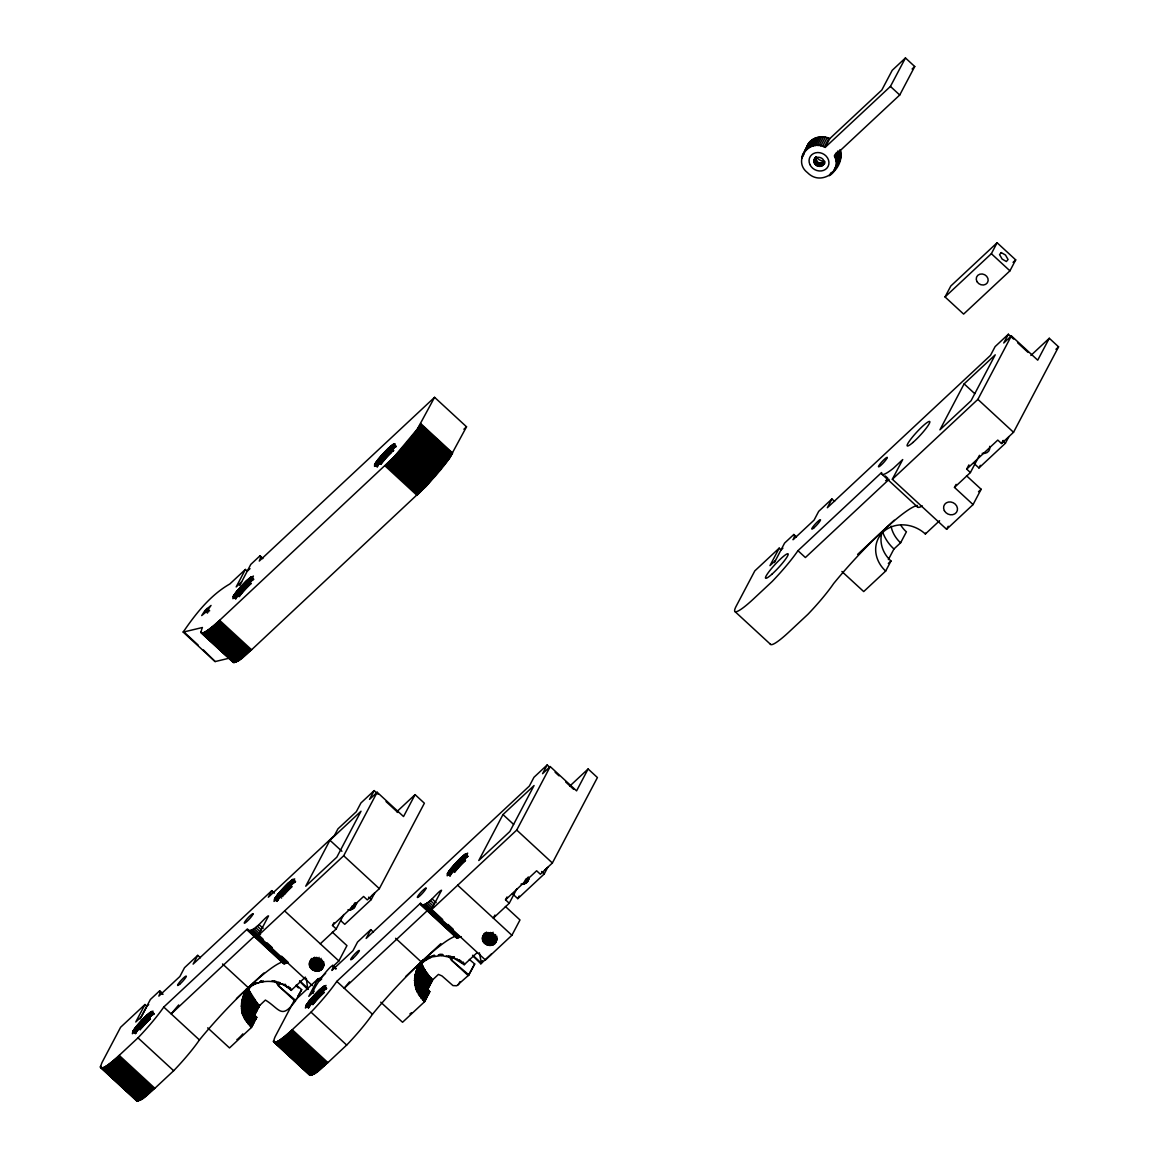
<?xml version="1.0" encoding="UTF-8"?>
<svg xmlns="http://www.w3.org/2000/svg" width="1159" height="1159" viewBox="0 0 1159 1159"><rect width="100%" height="100%" fill="white"/><g stroke="black" fill="none" stroke-linecap="round" stroke-linejoin="round"><path stroke-width="1.5" d="M207.693 1027.859L229.511 1047.939L251.474 1027.439L245.302 1019.761C245.896 1009.127 244.737 996.305 249.156 987.193C261.659 978.587 280 979.442 291.17 990.38L305.382 977.095M380.732 1002.187L402.55 1022.267L424.513 1001.767L418.341 994.089L420.717 962.883L431.901 956.943L441.376 955.552L453.575 958L464.208 964.694L477.131 952.626M313.205 993.292C309.67 990.974 339.63 952.365 331.894 970.445L352.93 950.8L357.552 942.035L370.779 929.677L373.43 932.126M428.337 988.149L422.079 981.122L420.645 963.433L422.789 965.954L425.556 988.337L426.773 988.207L423.832 968.113L421.224 963.433L420.065 963.52L422.122 969.909L424.02 986.613L428.902 987.062L419.529 973.357L419.63 965.548L424.831 975.791L431.191 982.745L422.296 982.977L426.773 988.207L428.337 988.149L420.674 977.298C418.5 953.611 424.745 973.502 432.8 979.688L427.193 990.308M253.14 983.339L254.56 984.411L256.038 983.223C238.884 989.192 241.825 1012.98 253.604 1023.411L246.606 1021.832C244.259 1012.691 248.968 1002.245 245.592 993.828C239.754 998.348 240.55 1012.821 245.302 1019.761L248.403 1020.731L255.197 1020.384C247.447 1012.097 242.477 999.029 247.447 988.497M419.746 967.736L417.153 982.658L417.226 991.945L420.268 993.364L428.758 993.712C420.876 985.802 416.356 973.603 420.442 962.883C413.155 974.197 417.877 988.815 426.628 997.74L419.645 996.161L419.964 972.865L419.399 968.765L417.979 967.548L420.485 962.825L416.762 980.746L416.284 989.743L419.413 994.683L428.222 994.712L421.644 985.222L419.022 977.761L418.616 970.155L420.717 962.883L414.647 982.933L416.284 989.743L427.12 990.496L429.83 991.698L424.513 1001.767C421.63 989.38 419.283 975.878 420.659 963.332M309.381 964.404C309.105 955.639 323.245 957.102 323.289 965.085C323.564 973.835 309.439 972.387 309.381 964.404L311.814 959.811M482.419 938.732C482.144 929.967 496.284 931.43 496.327 939.398C496.603 948.163 482.463 946.7 482.419 938.732L485.65 932.604M425.846 996.334L423.658 984.005L415.936 982.296L414.502 980.659L415.951 971.836L420.485 962.825L414.56 978.384L420.992 980.123L429.83 991.698L417.602 991.162C412.72 982.137 414.806 970.981 420.485 962.825L414.821 976.153L420.369 978.095L421.601 979.674L426.106 998.754C415.791 990.423 412.575 973.908 420.558 962.825L415.82 974.719L414.647 982.933L416.327 984.223L424.947 986.077L427.164 996.726L425.049 996.841L425.57 999.753L424.237 999.377C412.865 989.308 412.459 970.749 423.021 959.956M247.432 988.613L246.273 998.015L248.562 1005.346L249.431 1020.775L251.474 1027.439L256.791 1017.37C248.939 1010.04 243.781 997.812 248.229 987.439M835.538 158.406L834.451 155.972L899.732 95.009L914.741 66.527L905.454 57.95L890.431 86.432L825.15 147.396C809.301 137.921 792.336 161.043 807.432 172.59C822.412 187.946 845.78 167.591 840.159 149.641L835.538 158.406L836.421 163.462L834.958 169.851M814.024 161.289C814.255 154.538 825.425 157.059 823.875 163.202C821.354 170.851 809.011 162.854 815.864 157.059M312.408 985.672L258.153 935.646L268.54 915.929C265.382 915.987 251.575 936.24 247.418 928.924L163.752 1007.055A46.519 6.563 -47.3 0 1 137.979 1037.856L119.203 1055.385C117.088 1057.472 95.704 1077.334 101.992 1062.571L120.608 1027.265L144.976 1004.52L146.874 1006.258L140.167 1018.964M505.382 906.483L519.985 919.956L511.901 935.284L485.447 960L431.191 909.96L441.565 890.257C438.421 890.315 424.614 910.554 420.456 903.252L424.165 906.671M232.785 661.296C238.667 664.484 246.374 653.01 251.575 649.779L425.961 486.447L449.373 458.457L466.526 426.787L434.582 397.32L417.414 428.989L394.002 456.979L219.616 620.311C217.501 622.397 196.117 642.26 202.405 627.512L183.18 632.104L215.139 661.572L230.858 657.805M420.456 903.252L336.791 981.383A46.519 6.563 -47.3 0 1 311.018 1012.169L292.242 1029.714C290.127 1031.8 268.743 1051.662 275.031 1036.899L293.647 1001.593L318.015 978.848L319.913 980.586L321.738 978.891M309.149 1073.813C314.248 1078.102 323.013 1065.527 327.91 1062.6L346.686 1045.07A46.519 6.563 -47.3 0 0 372.459 1014.27A82.97 11.691 -47.3 0 1 456.124 936.139M247.91 1006.736L247.026 989.192L249.084 995.581L250.706 1010.489L253.734 1013.879L255.299 1013.821L251.575 996.595L248.185 989.105L249.257 1008.649L258.153 1008.417L256.298 1001.796L248.185 989.105L250.75 996.233L258.718 1007.33L251.431 999.666L246.548 989.149L246.519 1000.956L253.705 1001.869L258.718 1007.33M257.008 1010.576L253.299 997.928L246.49 997.102L251.141 1005.07L257.008 1010.576L250.923 1003.23L246.519 995.161L251.575 996.595L259.239 1006.345L256.298 1001.796L253.705 1001.869L250.952 997.856L248.707 993.611L248.837 989.438M427.541 986.323L424.614 970.909L421.224 963.433L423.788 970.561L431.756 981.659L425.831 975.95L420.282 965.65M418.674 969.315L424.614 970.909L432.278 980.673L430.989 980.007L431.018 977.95L428.656 977.167L427.787 974.226L418.587 973.212M255.574 982.933L250.895 985.976C247.374 989.337 236.871 1000.854 246.838 1001.738L247.809 1003.1L248.634 1022.31L249.692 1025.686L252.532 1025.425C245.549 1016.878 239.551 1004.114 245.1 993.495C242.39 1000 238.754 1005.36 247.954 1005.795L249.489 1007.548L253.068 1024.426L248.069 1023.803L247.635 1022.195L246.925 998.536M428.758 993.712L426.425 988.048L414.994 985.222L417.298 973.444L420.601 963.882L419.312 972.343L420.847 977.428L421.094 991.8L422.731 1000.014L424.237 999.377L421.775 981.094M419.964 972.865L420.674 996.523L421.108 998.131L424.918 998.058M251.88 1023.73L252.01 1022.513C243.433 1014.458 240.072 998.247 247.562 989.554L243.998 1004.679L243.245 1015.414L254.082 1016.168L256.791 1017.37L244.563 1016.834C234.741 1010.735 253.56 973.98 243.767 995.465M246.78 996.247C244.636 1006.302 241.13 1019.949 251.996 1026.439C242.506 1017.211 238.421 1001.39 246.693 990.061L241.782 1001.825L247.331 1003.766L249.344 1009.315L255.719 1019.384L247.229 1019.036L244.187 1017.616L244.114 1008.33L246.708 993.408M241.463 1006.331L246.577 990.134L241.463 1006.331L242.897 1007.982L250.619 1009.677L252.662 1020.717L252.01 1022.513M136.168 1099.167C140.398 1104.513 150.293 1090.967 154.871 1088.287L173.662 1070.742A46.519 6.563 -47.3 0 0 199.42 1039.942A82.97 11.691 -47.3 0 1 283.086 961.811L284.085 963.752L288.142 962.289L281.536 956.204M806.287 149.656C807.244 138.747 820.804 133.864 829.772 138.645L881.825 90.025L892.227 70.308L905.454 57.95M419.819 970.576C417.675 980.63 414.169 994.277 425.034 1000.768L424.237 999.377M414.502 980.659L420.442 962.883L415.371 974.371L419.877 976.066L422.383 983.643L428.41 991.872M255.719 1019.384C248.461 1011.85 243.607 1000.84 246.91 990.394L241.608 1008.62L248.605 1010.894L250.358 1010.865L250.619 1009.677M423.383 985.193L423.658 984.005M244.216 994.625L243.578 996.726L246.606 997.856M417.254 968.953L416.617 971.054L419.645 972.184M246.505 996.639L244.158 994.828L246.577 990.134C239.044 1001.347 242.883 1016.805 252.532 1025.425M245.23 993.596C242.014 1003.955 246.65 1015.096 254.125 1022.412L252.807 1022.006M416.617 971.054C413.459 981.354 417.906 992.626 425.57 999.753M418.269 967.924C415.052 978.283 419.688 989.424 427.164 996.726M418.138 967.823L419.703 964.592C415.646 975.052 419.587 987.787 428.222 994.712M247.751 988.54C241.173 998.493 245.549 1012.734 253.763 1020.557L254.125 1022.412M434.147 955.146L423.933 960.289L419.659 964.404L420.659 962.839C414.444 972.85 418.457 987.019 426.802 994.886M247.099 991.742L243.839 1002.767L242.506 1013.169L252.85 1014.487L255.009 1015.603L255.371 1017.544M420.137 966.07L416.863 977.08L415.545 987.497L425.889 988.815L428.091 990.655M247.113 990.452L241.956 1010.894L251.546 1012.691L255.052 1016.327M255.27 1003.781L254.748 999.898L246.49 999.029L255.864 1012.734L247.635 1002.97L254.256 1003.506L259.761 1005.36L265.397 1000.072C279.638 1008.678 281.318 1020.123 295.183 1001.246L278.45 985.816L275.755 981.919M418.616 971.271L425.628 981.238L430.047 984.904L428.656 977.167M417.993 967.664L423.933 960.289L419.732 964.389L416.805 969.793M243.578 996.726L242.941 998.377L246.505 999.71M251.546 1012.691L251.909 1011.749L250.358 1010.865M424.571 987.019L424.947 986.077M252.575 985.57L253.922 983.832L251.967 984.686M425.614 959.898L430.409 956.421M246.766 990.337C242.463 1000.695 246.635 1013.502 255.197 1020.384M460.253 961.564L460.601 960.782L459.036 959.913L461.963 961.927M419.833 964.404C423.194 960.637 413.763 970.04 419.544 970.952M246.838 1001.738L247.273 1000.825M419.877 976.066L420.311 975.154M374.632 464.571L374.56 466.367L384.078 458.805L392.365 449.214L395.031 443.752L388.149 448.461L377.718 459.92L374.632 464.571L377.226 466.947M244.187 1017.616L244.563 1016.834M417.226 991.945L417.602 991.162M233.133 596.581L232.916 598.667L242.419 591.104L251.025 581.065L253.386 576.052L246.505 580.76L236.074 592.22L233.133 596.581L235.712 598.957M447.417 873.669L447.186 875.769L456.211 868.699L464.991 858.602L467.656 853.14L460.775 857.863L450.344 869.308L447.417 873.669L449.996 876.059M258.153 935.646L284.621 910.902L320.29 943.788L336.211 928.924L332.488 925.49L333.966 922.68M431.191 909.96L457.66 885.23L493.328 918.116L509.25 903.252L505.527 899.819L507.005 897.008M782.89 548.178L781.065 549.888L779.181 548.149L754.799 570.894L736.182 606.2A40.869 5.766 -47.3 0 0 753.408 599.015L772.184 581.47A46.519 6.563 -47.3 0 0 797.957 550.684L881.608 472.553A46.432 6.548 -47.3 0 0 893.357 468.308L902.731 459.558L892.343 479.261L946.599 529.301L973.067 504.585L954.48 487.417L970.402 472.553L966.693 469.12L968.91 464.904M970.402 472.553L979.5 455.284M966.693 469.12L997.783 440.087L1001.506 443.52L1003.143 440.391M250.025 568.634L247.287 571.199L245.389 569.446L236.175 586.918L241.594 581.861M239.754 585.483L250.793 564.404L260.022 555.798L262.687 558.247M144.976 1004.52L135.762 1021.992L141.181 1016.936L150.38 999.478L159.609 990.873L162.26 993.306M200.391 957.798L197.74 955.349L193.118 964.114L271.786 890.663L274.422 893.096M271.786 890.663L268.323 897.24L334.473 835.451L337.935 828.873L356.306 811.735L360.927 802.97L374.154 790.612L378.109 794.248M329.938 840.246L305.73 886.2L336.82 857.167L361.028 811.213L329.938 840.246L341.919 851.286M252.676 1015.458L254.154 1015.979L259.761 1005.36L255.617 1002.839M374.154 790.612L369.533 799.377L377.168 792.249L403.535 816.544L415.081 794.639L424.382 803.216L379.341 888.663L367.302 899.891L363.593 896.458L332.488 925.49M284.621 910.902L343.687 855.762L377.168 792.249M291.691 989.366L291.17 990.38L290.199 987.685M309.598 962.434L311.568 958.45M309.41 963.404L311.829 958.797M309.525 965.418L313.567 957.754M309.844 966.418L314.697 957.218M310.322 967.374L315.176 958.174M310.945 968.258L316.726 957.32M311.713 969.069L317.479 958.116M296.704 999.044L301.659 989.656L296.313 985.092M312.582 969.764L319.116 957.348M313.538 970.344L319.319 959.391M336.211 928.924L343.803 914.509M321.115 958.363L314.582 970.778M315.654 971.068L321.42 960.116M316.74 971.199L322.521 960.246M317.827 971.17L322.68 961.97M347.99 909.714L350.177 909.829L352.249 905.889M318.87 970.981L323.723 961.782M350.177 909.829L351.22 909.641L354.683 903.064M319.855 970.648L323.897 962.984M351.22 909.641L354.973 904.049M320.753 970.155L323.984 964.027M352.206 909.308L355.871 903.556M321.55 969.547L323.969 964.94M353.104 908.815L356.653 902.948M322.202 968.808L324.332 964.911M353.886 908.207L356.624 903.527M318.015 978.848L308.801 996.32L314.219 991.264M333.575 965.896L338.863 960.956L346.947 945.628L332.343 932.155M340.76 920.652L344.745 924.331L371.213 899.616L374.676 893.038L372.025 895.516M370.779 929.677L366.157 938.442L529.344 786.063L533.966 777.298L547.193 764.94L549.83 767.359M802.405 155.205L808.489 143.513M804.853 150.96L809.475 142.209M801.941 156.784L806.563 148.019M805.998 149.772L810.605 141.007M801.666 158.421L803.984 154.031M807.272 148.7L811.894 139.949M808.678 147.787L813.299 139.022M810.199 147.019L814.82 138.254M811.822 146.411L816.443 137.646M813.517 145.976L818.138 137.211M815.284 145.701L819.906 136.95M817.081 145.614L821.702 136.849M818.906 145.701L823.527 136.936M820.717 145.976L825.338 137.211M814.125 160.348L815.994 156.61M814.053 160.811L815.791 157.523M814.053 161.767L815.762 158.001M814.14 162.26L815.791 158.493M822.528 146.411L827.149 137.646M814.284 162.738L815.878 158.971M814.473 163.202L816.008 159.449M814.705 163.651L816.197 159.913M814.994 164.085L816.443 160.362M815.328 164.491L816.733 160.797M824.281 147.019L828.902 138.254M815.69 164.868L817.066 161.202M825.15 147.396L829.772 138.645M816.11 165.201L817.428 161.579M816.544 165.505L817.834 161.912M817.008 165.766C816.095 162.666 830.061 160.246 822.716 165.201M817.501 165.983L819.225 162.709M817.993 166.157L819.732 162.868M818.515 166.288L820.253 162.999M819.036 166.36L820.76 163.071M819.558 166.389L821.282 163.1M820.065 166.36L821.803 163.071M820.572 166.288L822.311 162.999M821.05 166.157L822.789 162.868M821.514 165.983L823.252 162.695M821.948 165.766L823.687 162.477M822.354 165.505L824.092 162.217M823.325 164.477L824.904 161.463M834.451 155.972L835.987 153.06M834.871 156.769L837.957 150.931M836.016 160.072L840.637 151.307M836.32 161.767L840.941 153.002M829.322 175.762L830.873 172.836M836.421 163.462L841.043 154.698M830.742 174.835L832.278 171.923M836.334 165.129L840.956 156.364M832.017 173.778L836.639 165.013M833.162 172.575L840.681 158.001M834.147 171.257L840.217 159.58M502.977 814.574L478.768 860.529L509.859 831.496L534.067 785.527L502.977 814.574L513.625 824.397M547.193 764.94L542.571 773.705L550.206 766.577L576.574 790.873L588.12 768.968L597.421 777.544L552.379 862.991L540.34 874.219L536.631 870.786L505.527 899.819M457.66 885.23L516.726 830.076L550.206 766.577M482.637 936.762L484.259 933.69M482.448 937.732L484.868 933.125M494.936 915.059L493.328 918.116L511.901 935.284M482.564 939.746L486.606 932.082M482.883 940.746L486.925 933.082M483.361 941.702L488.214 932.502M483.984 942.586L488.997 933.096M484.752 943.397L490.518 932.444M419.63 977.182L427.294 977.819L432.8 979.688L438.435 974.4L441.985 975.936L452.952 985.585L456.747 985.758L468.917 974.936L474.697 963.984L469.352 959.42M491.387 933.14L485.621 944.092M486.577 944.672L493.126 932.256M509.25 903.252L516.842 888.837M487.62 945.107L493.386 934.154M488.692 945.396L494.458 934.444M489.779 945.527L495.559 934.574M472.553 955.538L480.826 963.81L482.477 960.681M490.865 945.498L495.719 936.298M521.028 884.042L523.202 884.158L525.983 878.899M491.909 945.309L496.762 936.11M523.202 884.158L524.259 883.969L527.722 877.392M492.894 944.976L496.936 937.298M524.259 883.969L528.011 878.363M512.466 893.763L517.783 898.66L519.174 896.023M493.792 944.484L497.023 938.355M525.244 883.622L528.91 877.885M494.589 943.875L497.008 939.268M526.143 883.144L528.997 878.58M495.241 943.136L496.863 940.065M526.925 882.521L528.968 879.159M517.783 898.66L544.252 873.944L547.714 867.367L545.063 869.844M779.181 548.149L769.967 565.621L775.371 560.565M774.371 562.593L784.585 543.093L793.814 534.487L796.45 536.936M834.596 501.427L831.93 498.978L827.323 507.743L990.496 355.364L995.117 346.599L1008.359 334.241L1013.632 339.094M945.034 296.95L950.815 285.998L997.117 242.753L1015.704 259.891L1009.938 270.844L963.622 314.089L945.034 296.95L991.351 253.705L997.117 242.753M964.129 383.875L939.92 429.83L971.025 400.797L995.233 354.828L964.129 383.875L974.777 393.698M888.359 559.609L893.951 548.989L900.659 542.731L906.425 531.778L905.498 531.039A30.656 26.816 27.8 0 1 900.63 524.926M1008.359 334.241L1003.737 343.006L1011.372 335.878L1037.725 360.174L1049.286 338.269L1058.573 346.845L1013.531 432.293L1001.506 443.52M841.898 571.488L863.701 591.568L885.664 571.068L890.981 560.999A30.656 26.816 27.8 0 1 881.767 533.183M892.343 479.261L977.877 399.377L1011.372 335.878M885.664 571.068A30.656 26.816 27.8 0 1 883.201 531.967A30.656 26.816 27.8 0 1 925.36 533.995L925.896 532.995M954.48 487.417L956.103 484.361M946.599 529.301L948.221 526.229M973.632 463.064L978.949 467.961L980.326 465.324M973.067 504.585L981.151 489.257L966.534 475.784M978.949 467.961L1005.404 443.245L1008.866 436.668M280.116 982.687L278.45 985.816L295.878 1000.608M297.675 996.537L301.659 989.656M453.155 957.001L451.488 960.145L468.222 975.574L474.697 963.984M458.298 984.846L459.964 981.702M183.18 632.104C195.625 613.777 210.431 595.031 229.83 583.977L245.389 569.446M215.139 661.572L203.448 649.967M246.621 990.076L244.882 993.335L249.156 987.193L244.824 993.509L247.91 988.598M132.894 1031.336L132.387 1033.712L141.528 1026.657L150.293 1016.573L152.959 1011.112L146.541 1015.414L136.023 1026.802L132.894 1031.336L135.473 1033.712M274.538 899.036L274.031 901.412L283.187 894.371L291.604 884.737L294.69 878.884L288.2 883.115L277.682 894.502L274.538 899.036L277.117 901.412M305.933 1005.664L305.425 1008.04L314.567 1000.985L323.332 990.902L325.998 985.44L319.58 989.743L309.062 1001.13L305.933 1005.664L308.511 1008.04M251.575 996.595L250.75 994.929L246.563 993.205L250.721 1001.376L256.574 1008.504M424.614 970.909L425.02 970.213L421.746 967.924L418.761 967.359M251.199 1025.063L249.489 1007.548M422.876 983.44L422.528 981.861M839.58 161.087L837.783 163.81M423.557 960.203L417.863 967.837L423.267 960.072M258.153 1008.417L249.33 997.508L246.592 991.22L248.258 990.641L247.606 989.12M420.833 965.737L421.297 964.969M354.553 907.468L355.494 902.716M527.591 881.796L528.518 877.044M318.319 979.674L319.305 978.225M261.123 980.833L259.949 981.745L263.499 981.543M253.763 1020.557L253.386 1013.734M425.889 988.815L426.425 988.048M251.474 985.918L244.882 993.335L250.895 985.976L245.795 991.64M204.868 610.663L201.709 615.574L207.099 611.083L211.039 605.433L204.868 610.663L207.533 613.111M306.324 978.428L307.787 989.482L299.515 981.224M480.826 963.81L491.358 954.002M434.582 397.32L259.268 561.057L260.601 557.667L260.022 555.798M463.89 429.25L466.526 426.787M912.104 68.989L914.741 66.527M197.74 955.349L184.513 967.707L179.891 976.472L158.855 996.117L160.188 992.727L159.609 990.873M396.784 811.735L415.081 794.639M1013.067 262.369L1015.704 259.891M236.479 998.609L263.933 972.966M831.93 498.978L818.703 511.336L814.082 520.101L793.046 539.746A35.755 5.042 -47.3 0 0 793.814 534.907L793.814 534.487M317.696 980.731L325.636 973.314M427.888 910.105L344.223 988.236A82.97 11.691 -47.3 0 1 349.525 981.861M569.706 786.164L588.12 768.968M1030.873 355.465L1049.286 338.269M1055.95 349.294L1058.573 346.845M405.592 976.602L440.884 943.629M857.602 554.437L894.197 520.261M888.33 563.462L890.981 560.999M925.36 533.995L939.587 520.71M978.5 491.72L981.151 489.257M146.874 1006.258L148.7 1004.563M256.661 983.426L258.863 982.629M431.018 956.74L429.699 957.754L428.178 956.928M427.265 958.45L418.95 966.026M249.489 1010.474L255.516 1010.083L251.981 995.885M423.73 984.817L428.555 984.397L425.02 970.213M274.219 981.108L275.726 982.137L276.016 981.369L272.046 980.804M446.316 955.972L450.779 956.262M420.558 904.643L456.574 937.906L461.181 936.617M438.435 955.059L440.029 954.263L441.376 955.552L442.868 954.944L442.13 954.219L438.435 955.059L442.868 954.944M261.137 981.992L263.296 980.992M290.329 988.801L284.042 984.513L280.536 983.672M259.949 981.745L261.688 981.195M432.988 956.074L434.726 955.523L434.176 956.32L432.278 955.726M451.199 957.146L454.357 956.697M254.502 1011.995L250.981 1012.285M431.191 982.745L430.25 981.036L420.949 981.05M257.211 1006.707L249.04 1006.794L247.751 1004.853L257.95 1005.693M279.855 982.658L277.74 981.934M419.544 974.038L415.878 972.415L418.051 967.736C414.082 977.732 417.747 989.351 425.049 996.841M248.098 1008.591L249.257 1008.649M462.296 963.071L464.73 963.694L464.208 964.694L463.238 962.013M430.989 980.007L420.789 979.181L420.674 977.298M420.572 975.4L426.744 976.197L431.756 981.659M490.938 943.339L485.143 940.398M317.899 969.011L312.104 966.07M425.904 959.217L425.005 959M419.529 971.416L426.338 972.256L428.294 978.095M421.963 961.419L423.759 961.202L426.961 958.16M422.253 982.354L414.893 979.833M249.837 1009.112L248.591 1007.693L241.854 1005.505M284.042 984.513L287.215 987.236L288.924 987.598L288.678 986.425M427.671 984.962L429.482 985.976L428.555 984.397M254.632 1010.634L256.443 1011.662L255.516 1010.083M248.258 990.641L249.75 991.626L252.517 1014.024M419.109 966.345L419.717 966.765M245.94 991.916L246.679 992.437M900.659 542.731L899.717 541.992A30.656 26.816 27.8 0 1 891.025 526.114M468.917 974.936L451.488 960.145L448.794 956.247M255.299 1013.821L249.04 1006.794M247.794 991.409L250.793 993.785L254.154 1015.979M890.431 86.432L899.732 95.009M991.351 253.705L1009.938 270.844M1017.588 342.745L1028.12 352.466M977.877 399.377L1013.531 432.293M1002.752 440.797L1005.404 443.245M885.331 475.972L887.808 478.261M882.071 474.321L917.74 507.207M797.957 550.684L805.389 557.537L889.04 479.406A82.97 11.691 -47.3 0 0 885.621 480.637M734.951 611.546L770.619 644.433M420.717 423.614L452.662 453.082M420.398 424.194L452.343 453.662M420.051 424.817L451.996 454.27M419.674 425.454L451.633 454.907M419.283 426.106L451.228 455.574M418.848 426.802L450.808 456.255M418.399 427.512L450.358 456.965M417.921 428.236L449.88 457.704M417.414 428.989L449.373 458.457M416.892 429.772L448.837 459.225M416.342 430.554L448.287 460.022M415.762 431.365L447.707 460.833M415.168 432.206L447.113 461.659M414.545 433.046L446.49 462.513M413.893 433.915L445.853 463.383M413.227 434.799L445.186 464.252M412.546 435.683L444.491 465.15M411.836 436.595L443.796 466.063M411.112 437.522L443.071 466.976M410.373 438.45L442.332 467.917M409.62 439.391L441.565 468.859M408.837 440.348L440.797 469.801M408.055 441.304L440 470.771M407.244 442.274L439.203 471.742M406.432 443.245L438.377 472.713M405.592 444.23L437.551 473.683M404.752 445.215L436.697 474.668M403.897 446.201L435.842 475.668M403.028 447.186L434.973 476.653M402.159 448.185L434.103 477.638M401.275 449.17L433.22 478.638M393.683 444.071L396.262 446.447M400.377 450.156L432.321 479.623M393.423 444.216L396.001 446.592M393.147 444.39L395.726 446.766M392.858 444.578L395.436 446.954M392.539 444.795L395.118 447.171M399.478 451.155L431.423 480.608M392.206 445.027L394.784 447.403M391.858 445.288L394.437 447.664M391.496 445.563L394.074 447.939M398.58 452.14L430.525 481.593M391.119 445.867L393.698 448.243M390.728 446.186L393.321 448.562M390.337 446.519L392.915 448.895M397.667 453.111L429.612 482.579M389.917 446.881L393.785 450.445M389.496 447.244L393.365 450.822M396.755 454.096L428.7 483.564M389.047 447.635L392.93 451.213M388.613 448.04L392.481 451.619M395.842 455.067L427.787 484.52M388.149 448.461L390.728 450.851M387.7 448.895L391.568 452.474M394.929 456.023L426.874 485.491M387.222 449.344L391.09 452.923M386.758 449.808L390.626 453.372M394.002 456.979L425.961 486.447M386.28 450.272L390.148 453.85M385.788 450.764L389.67 454.328M393.089 457.921L425.034 487.388M385.31 451.242L389.178 454.821M384.831 451.749L388.7 455.313M392.177 458.863L424.122 488.33M384.339 452.256L388.207 455.82M383.861 452.763L387.729 456.327M391.264 459.79L423.209 489.243M383.383 453.285L387.251 456.849M382.89 453.792L386.773 457.37M390.351 460.702L422.296 490.156M382.427 454.314L386.295 457.892M381.948 454.85L385.817 458.413M389.438 461.601L421.398 491.054M381.485 455.371L385.353 458.935M388.54 462.484L420.5 491.938M381.021 455.893L384.904 459.457M380.572 456.414L384.44 459.978M387.642 463.354L419.601 492.807M380.138 456.936L384.006 460.5M379.703 457.443L383.571 461.021M386.758 464.194L418.703 493.662M379.283 457.95L383.151 461.528M378.877 458.457L382.745 462.021M385.875 465.034L417.834 494.502M378.471 458.95L382.354 462.528M378.095 459.442L381.963 463.006M385.005 465.86L416.965 495.313M377.718 459.92L381.586 463.484M377.37 460.384L381.239 463.962M377.023 460.847L380.905 464.411M376.704 461.282L379.283 463.658M376.4 461.717L378.979 464.093M376.11 462.137L378.689 464.513M375.849 462.528L378.428 464.918M375.588 462.919L378.167 465.295M375.357 463.281L377.935 465.672M375.154 463.629L377.733 466.019M374.951 463.962L377.544 466.353M374.792 464.281L377.37 466.657M555.103 772.227L559.058 775.878M565.65 781.948L573.56 789.25M260.036 556.204L262.687 558.667M251.199 576.878L253.778 579.254M250.88 577.095L253.459 579.471M250.547 577.327L253.14 579.703M250.214 577.588L252.792 579.964M249.851 577.863L252.43 580.239M249.475 578.167L252.054 580.543M249.084 578.486L251.662 580.862M248.678 578.819L251.257 581.195M248.258 579.181L250.837 581.557M247.838 579.543L250.416 581.934M247.403 579.935L251.271 583.513M246.954 580.34L250.822 583.919M246.505 580.76L250.373 584.339M516.726 830.076L552.379 862.991M246.041 581.195L249.909 584.773M245.578 581.644L249.446 585.208M245.1 582.108L248.968 585.672M244.621 582.571L248.49 586.15M244.143 583.049L248.012 586.628M243.651 583.542L247.533 587.12M243.173 584.049L247.041 587.613M242.695 584.556L246.563 588.12M242.202 585.063L246.07 588.627M241.724 585.57L245.592 589.149M241.246 586.092L245.114 589.67M240.768 586.613L244.636 590.192M240.29 587.135L244.172 590.713M239.826 587.671L243.694 591.235M239.377 588.192L243.245 591.756M238.928 588.714L242.796 592.278M238.479 589.236L242.347 592.8M238.044 589.743L241.927 593.307M237.624 590.25L241.492 593.828M237.218 590.757L241.086 594.321M541.586 871.496L544.252 873.944M236.827 591.249L240.695 594.828M236.436 591.742L240.304 595.306M236.074 592.22L239.942 595.784M235.712 592.684L239.58 596.248M235.378 593.147L239.247 596.711M235.045 593.582L237.638 595.958M234.741 594.016L237.32 596.392M234.451 594.437L237.044 596.813M234.19 594.828L236.769 597.204M233.93 595.219L236.523 597.595M233.712 595.581L236.291 597.957M233.495 595.929L236.074 598.319M233.307 596.262L235.885 598.652M207.026 608.374L209.678 610.822M219.616 620.311L251.575 649.779M205.94 609.489L208.606 611.938M218.761 621.123L250.706 650.576M217.906 621.89L249.866 651.358M217.066 622.658L249.026 652.126M216.24 623.397L248.2 652.865M465.469 853.966L468.062 856.356M465.165 854.183L467.743 856.573M215.429 624.107L247.389 653.575M464.831 854.429L467.41 856.805M464.484 854.676L467.063 857.066M214.632 624.802L246.592 654.27M464.122 854.965L466.7 857.341M463.745 855.255L466.324 857.646M213.85 625.469L245.809 654.936M463.354 855.574L465.932 857.964M462.948 855.921L465.541 858.297M213.082 626.121L245.042 655.588M462.542 856.269L465.121 858.645M462.108 856.646L464.701 859.022M212.343 626.744L244.288 656.197M461.673 857.037L465.541 860.601M461.239 857.443L465.107 861.007M211.604 627.338L243.564 656.791M460.775 857.863L464.643 861.427M210.895 627.903L242.839 657.37M460.311 858.297L464.194 861.861M210.199 628.439L242.144 657.906M459.848 858.747L463.716 862.31M209.518 628.96L241.478 658.413M459.37 859.196L463.252 862.774M458.892 859.674L462.774 863.238M208.866 629.438L240.826 658.906M458.413 860.152L462.282 863.716M208.243 629.902L240.188 659.37M457.935 860.644L461.804 864.208M207.635 630.322L239.58 659.79M457.457 861.137L461.325 864.715M207.041 630.728L238.986 660.195M456.965 861.644L460.833 865.222M206.476 631.09L238.435 660.558M456.487 862.151L460.355 865.73M205.94 631.438L237.885 660.891M205.418 631.742L237.378 661.209M455.994 862.673L459.877 866.237M204.926 632.017L236.885 661.485M455.516 863.194L459.384 866.758M204.462 632.263L236.422 661.731M455.038 863.716L458.921 867.28M204.027 632.481L235.987 661.948M203.622 632.655L235.567 662.122M454.574 864.237L458.442 867.801M203.231 632.814L235.19 662.267M386.019 801.55L397.885 812.488M202.868 632.93L234.828 662.397M202.55 633.017L234.495 662.484M454.111 864.759L457.979 868.337M202.245 633.075L234.19 662.528M200.84 631.829L233.915 662.557M200.884 632.336L233.683 662.542M453.647 865.28L457.515 868.859M201.043 632.713L233.278 662.426M453.198 865.802L457.066 869.38M452.763 866.324L456.632 869.887M452.329 866.845L456.197 870.409M451.909 867.352L455.777 870.916M451.503 867.845L455.371 871.423M451.097 868.352L454.965 871.916M450.721 868.83L454.589 872.408M450.344 869.308L452.923 871.698M449.996 869.786L452.575 872.162M449.649 870.235L452.227 872.611M449.33 870.684L451.909 873.06M449.026 871.104L451.604 873.495M448.736 871.525L451.315 873.9M448.461 871.93L451.039 874.306M448.214 872.307L450.793 874.697M447.982 872.684L450.561 875.059M447.765 873.031L450.358 875.407M447.577 873.364L450.156 875.74M183.484 631.554L198.131 645.056M432.206 899.007L436.161 902.658M430.308 900.471L434.277 904.121M428.555 901.745L433.843 906.628M426.947 902.832L432.235 907.714M425.512 903.73L442.68 919.565M447.968 924.433L453.256 929.301M424.223 904.411L459.891 937.298M423.122 904.875L458.79 937.776M431.742 913.654L438.145 919.58M447.128 927.852L449.706 930.228M422.195 905.136L457.863 938.037M420.398 904.049L457.124 938.08M472.843 955.262L481.449 963.216L479.348 952.756M343.687 855.762L379.341 888.663M368.548 897.167L371.213 899.616M395.61 938.283L421.282 961.941M293.01 879.29L295.588 881.666M292.734 879.449L295.313 881.84M292.445 879.652L295.023 882.028M292.126 879.855L294.705 882.245M291.793 880.101L294.372 882.477M291.445 880.362L294.024 882.738M291.083 880.637L293.662 883.013M290.706 880.927L293.285 883.317M290.315 881.246L292.894 883.636M289.924 881.593L292.503 883.969M289.504 881.941L292.082 884.331M289.069 882.318L291.662 884.694M288.634 882.709L291.213 885.085M288.2 883.115L292.068 886.678M287.736 883.535L291.604 887.099M287.273 883.969L291.155 887.533M286.809 884.418L290.677 887.982M286.345 884.882L290.214 888.446M285.867 885.346L289.736 888.91M285.375 885.824L289.257 889.402M284.897 886.316L288.765 889.88M284.419 886.809L288.287 890.387M283.926 887.316L287.794 890.894M283.448 887.837L287.316 891.401M282.955 888.345L286.838 891.908M282.477 888.866L286.36 892.43M282.014 889.388L285.882 892.952M281.536 889.909L285.404 893.488M281.072 890.431L284.94 894.009M280.608 890.952L284.477 894.531M280.159 891.474L282.738 893.864M279.725 891.995L283.593 895.574M279.29 892.517L281.869 894.893M278.87 893.024L282.738 896.588M278.464 893.531L281.043 895.907M278.059 894.024L280.637 896.4M277.682 894.502L281.55 898.08M277.305 894.98L279.884 897.37M276.958 895.458L279.536 897.834M276.61 895.907L279.189 898.283M276.291 896.356L278.87 898.732M275.987 896.791L278.566 899.167M275.697 897.196L278.276 899.587M275.422 897.602L278.015 899.978M275.176 897.979L277.754 900.369M274.944 898.355L277.523 900.731M274.741 898.703L277.32 901.079M332.647 965.186L335.284 967.635M332.981 965.78L335.733 968.344M333.169 966.084L335.878 968.707M333.256 966.505L335.893 968.938M336.791 981.383L372.459 1014.27M259.167 924.679L263.122 928.33M324.114 986.077L326.693 988.453M323.825 986.266L326.403 988.656M323.506 986.483L326.085 988.859M257.269 926.142L261.239 929.793M323.173 986.715L325.751 989.105M322.825 986.975L325.418 989.366M322.463 987.265L325.056 989.641M322.086 987.555L324.679 989.931M321.709 987.874L324.288 990.25M255.516 927.417L260.804 932.3M321.304 988.207L323.883 990.597M320.884 988.569L323.462 990.945M320.463 988.946L324.332 992.51M320.029 989.337L323.897 992.901M253.922 928.504L260.529 934.603M319.58 989.743L322.159 992.118M319.131 990.163L322.999 993.727M252.474 929.402L263.035 939.138M267.005 942.803L272.278 947.671M318.667 990.597L322.535 994.161M318.189 991.046L322.072 994.61M251.184 930.083L286.853 962.97M317.725 991.496L321.594 995.074M317.247 991.974L321.115 995.538M250.083 930.547L285.751 963.448M316.769 992.452L320.637 996.016M251.126 932.358L254.85 935.777L171.184 1013.908A82.97 11.691 -47.3 0 1 178.689 1004.954M249.156 930.807L284.824 963.709M316.277 992.944L320.145 996.508M247.374 929.721L284.085 963.752M247.519 930.315L283.535 963.578M315.799 993.437L319.667 997.015M315.306 993.944L319.189 997.508M314.828 994.451L318.696 998.029M299.804 980.949L308.424 988.888M314.35 994.973L318.218 998.536M313.872 995.494L317.74 999.058M313.394 996.016L317.262 999.58M312.916 996.537L316.784 1000.101M312.452 997.059L316.32 1000.623M312.003 997.58L315.871 1001.159M311.539 998.102L315.422 1001.68M311.105 998.623L314.973 1002.187M295.849 985.527L298.428 987.903M310.67 999.145L314.538 1002.709M310.25 999.652L314.118 1003.216M309.844 1000.145L313.712 1003.723M309.439 1000.652L313.321 1004.216M309.062 1001.13L312.93 1004.708M308.685 1001.608L311.278 1003.984M308.337 1002.086L310.916 1004.462M308.004 1002.535L310.583 1004.911M307.671 1002.984L310.25 1005.36M307.367 1003.404L309.946 1005.795M307.077 1003.824L309.656 1006.2M306.816 1004.23L309.395 1006.606M306.555 1004.607L309.134 1006.997M306.324 1004.983L308.902 1007.359M306.121 1005.331L308.7 1007.707M311.018 1012.169L346.686 1045.07M222.571 963.955L248.243 987.627M292.242 1029.714L327.91 1062.6M291.387 1030.51L327.055 1063.411M290.532 1031.293L326.201 1064.179M289.692 1032.046L325.36 1064.947M288.866 1032.785L324.534 1065.686M288.055 1033.509L323.723 1066.396M287.258 1034.205L322.926 1067.091M286.476 1034.871L322.144 1067.758M285.708 1035.509L321.376 1068.41M284.969 1036.132L320.637 1069.018M284.23 1036.726L319.898 1069.627M283.52 1037.291L319.189 1070.192M282.825 1037.841L318.493 1070.728M282.144 1038.348L317.812 1071.249M281.492 1038.841L317.16 1071.727M280.869 1039.29L316.537 1072.191M280.246 1039.724L315.914 1072.611M279.667 1040.116L315.335 1073.017M279.102 1040.492L314.77 1073.379M278.566 1040.825L314.234 1073.727M278.044 1041.13L313.712 1074.031M277.552 1041.419L313.22 1074.306M277.088 1041.666L312.756 1074.552M276.653 1041.869L312.322 1074.77M276.248 1042.057L311.916 1074.944M275.856 1042.202L311.525 1075.103M289.475 1054.849L292.111 1057.283M275.494 1042.318L311.163 1075.219M273.481 1040.927L310.844 1075.306M273.452 1041.217L310.54 1075.349M273.466 1041.492L310.264 1075.378M273.51 1041.724L309.801 1075.32M159.797 991.351L162.695 994.016M159.623 991.278L162.84 994.393M163.752 1007.055L199.42 1039.942M151.612 1011.43L154.205 1013.821M151.365 1011.575L153.944 1013.966M151.076 1011.749L153.654 1014.125M150.467 1012.155L153.046 1014.545M150.134 1012.401L152.727 1014.777M149.786 1012.647L152.38 1015.038M149.439 1012.937L152.017 1015.313M149.062 1013.227L151.641 1015.617M148.671 1013.546L151.25 1015.936M148.265 1013.893L150.844 1016.269M147.845 1014.241L150.424 1016.617M147.425 1014.618L150.004 1016.994M146.99 1015.009L149.569 1017.385M146.541 1015.414L150.409 1018.978M146.092 1015.835L149.96 1019.398M145.628 1016.269L149.497 1019.833M145.15 1016.718L149.033 1020.282M144.687 1017.167L148.555 1020.746M144.209 1017.645L148.077 1021.209M143.73 1018.124L147.599 1021.687M143.238 1018.616L147.121 1022.18M142.76 1019.109L146.628 1022.687M142.267 1019.616L146.15 1023.194M141.789 1020.123L145.657 1023.701M141.311 1020.644L145.179 1024.208M140.833 1021.166L144.701 1024.73M140.355 1021.687L144.223 1025.251M139.877 1022.209L143.745 1025.773M139.413 1022.731L143.281 1026.309M138.964 1023.252L142.832 1026.831M138.515 1023.774L142.383 1027.352M138.066 1024.295L141.934 1027.874M137.631 1024.817L140.21 1027.193M137.211 1025.324L141.079 1028.888M136.805 1025.831L139.384 1028.207M136.414 1026.323L140.282 1029.887M136.023 1026.802L138.602 1029.192M135.661 1027.28L138.24 1029.67M135.299 1027.758L137.878 1030.134M134.966 1028.207L137.544 1030.583M134.632 1028.656L137.211 1031.032M134.328 1029.076L136.907 1031.467M134.038 1029.496L136.617 1031.872M133.778 1029.902L136.356 1032.278M133.517 1030.279L136.11 1032.669M133.285 1030.655L135.878 1033.031M133.082 1031.003L135.661 1033.379M137.979 1037.856L173.662 1070.742M119.203 1055.385L154.871 1088.287M118.348 1056.182L154.017 1089.083M117.494 1056.965L153.162 1089.851M116.653 1057.718L152.322 1090.619M115.828 1058.457L151.496 1091.358M115.016 1059.181L150.684 1092.068M114.219 1059.877L149.888 1092.763M113.437 1060.543L149.105 1093.43M112.669 1061.18L148.338 1094.082M111.93 1061.803L147.599 1094.704M111.192 1062.397L146.86 1095.298M110.482 1062.962L146.15 1095.863M109.786 1063.513L145.454 1096.4M109.105 1064.02L144.774 1096.921M108.453 1064.513L144.122 1097.399M107.83 1064.962L143.499 1097.863M107.222 1065.396L142.89 1098.283M106.628 1065.787L142.296 1098.689M106.063 1066.164L141.731 1099.051M105.527 1066.497L141.195 1099.398M105.005 1066.816L140.674 1099.703M104.513 1067.091L140.181 1099.978M104.049 1067.338L139.717 1100.224M103.615 1067.54L139.283 1100.442M103.209 1067.729L138.877 1100.615M102.818 1067.874L138.486 1100.775M108.511 1073.22L112.466 1076.87M100.5 1066.266L138.124 1100.891M100.442 1066.599L137.805 1100.978M100.427 1066.888L137.501 1101.036M100.427 1067.164L137.226 1101.05M100.471 1067.396L136.762 1100.992M320.29 943.788L338.863 960.956M429.612 982.832L423.759 975.704L419.601 967.519M456.574 937.906L456.067 936.936M430.047 984.904L423.962 977.544L419.558 969.475M457.066 958.826L458.124 960.217M455.878 959.029L452.879 956.986M285.215 984.237L285.998 985.585M248.736 1006.765L249.214 1008.04M251.909 1011.749L252.85 1014.487M430.25 981.036L429.337 976.124L426.744 976.197L421.746 967.924L421.876 963.766M427.439 993.176L427.077 989.525M254.4 1018.862L254.038 1015.197M242.839 1033.886A6.389 0.898 -47.3 0 1 238.45 1038.406M237.566 1039.116A6.389 0.898 -47.3 0 1 236.885 1039.551M411.488 1012.734A6.389 0.898 -47.3 0 1 409.909 1013.879M770.329 643.926A40.869 5.766 -47.3 0 0 789.076 631.901L807.852 614.371A46.519 6.563 -47.3 0 0 833.625 583.571A82.97 11.691 -47.3 0 1 917.276 505.44A46.432 6.548 -47.3 0 0 922.332 505.918M893.951 548.989A40.869 35.741 27.8 0 1 883.028 533.068M989.685 446.345A7.157 6.259 27.8 0 1 982.195 453.343M824.15 161.304A9.2 8.041 27.8 0 1 816.139 156.784M1001.246 252.59L999.565 254.603L1002.129 259.08L1006.389 261.528L1008.069 259.515L1005.49 255.038L1001.246 252.59M887.214 457.544L887.041 457.385A6.389 0.898 -47.3 0 0 879.942 464.136A6.389 0.898 -47.3 0 0 881.072 465.15A6.389 0.898 -47.3 0 0 887.214 457.544M426.048 888.243L425.875 888.084A6.389 0.898 -47.3 0 0 418.79 894.835A6.389 0.898 -47.3 0 0 419.906 895.849A6.389 0.898 -47.3 0 0 426.048 888.243M253.01 913.915L252.836 913.756A6.389 0.898 -47.3 0 0 245.751 920.507A6.389 0.898 -47.3 0 0 246.867 921.535A6.389 0.898 -47.3 0 0 253.01 913.915M179.703 984.237A6.389 0.898 -47.3 0 0 186.338 976.24A6.389 0.898 -47.3 0 0 179.833 981.832A6.389 0.898 -47.3 0 0 179.703 984.237M352.742 958.551A6.389 0.898 -47.3 0 0 359.377 950.568A6.389 0.898 -47.3 0 0 352.872 956.161A6.389 0.898 -47.3 0 0 352.742 958.551M813.908 527.852A6.389 0.898 -47.3 0 0 820.529 519.869A6.389 0.898 -47.3 0 0 814.024 525.462A6.389 0.898 -47.3 0 0 813.908 527.852M944.353 510.684A7.157 6.259 27.8 0 0 956.407 512.437A7.157 6.259 27.8 0 0 950.858 501.992A7.157 6.259 27.8 0 0 944.353 510.684M771.807 574.299A16.603 2.347 -47.3 0 0 788.178 553.988A16.603 2.347 -47.3 0 0 770.474 569.779A16.603 2.347 -47.3 0 0 771.807 574.299M912.915 442.477A16.603 2.347 -47.3 0 0 929.866 421.847A16.603 2.347 -47.3 0 0 912.64 436.842A16.603 2.347 -47.3 0 0 912.915 442.477M977.008 281.666A6.128 5.36 27.8 0 0 987.352 282.81A6.128 5.36 27.8 0 0 982.252 273.988A6.128 5.36 27.8 0 0 977.008 281.666M809.895 164.535A10.214 8.939 27.8 0 0 827.033 168.012A10.214 8.939 27.8 0 0 820.079 152.756A10.214 8.939 27.8 0 0 809.895 164.535"/></g></svg>
